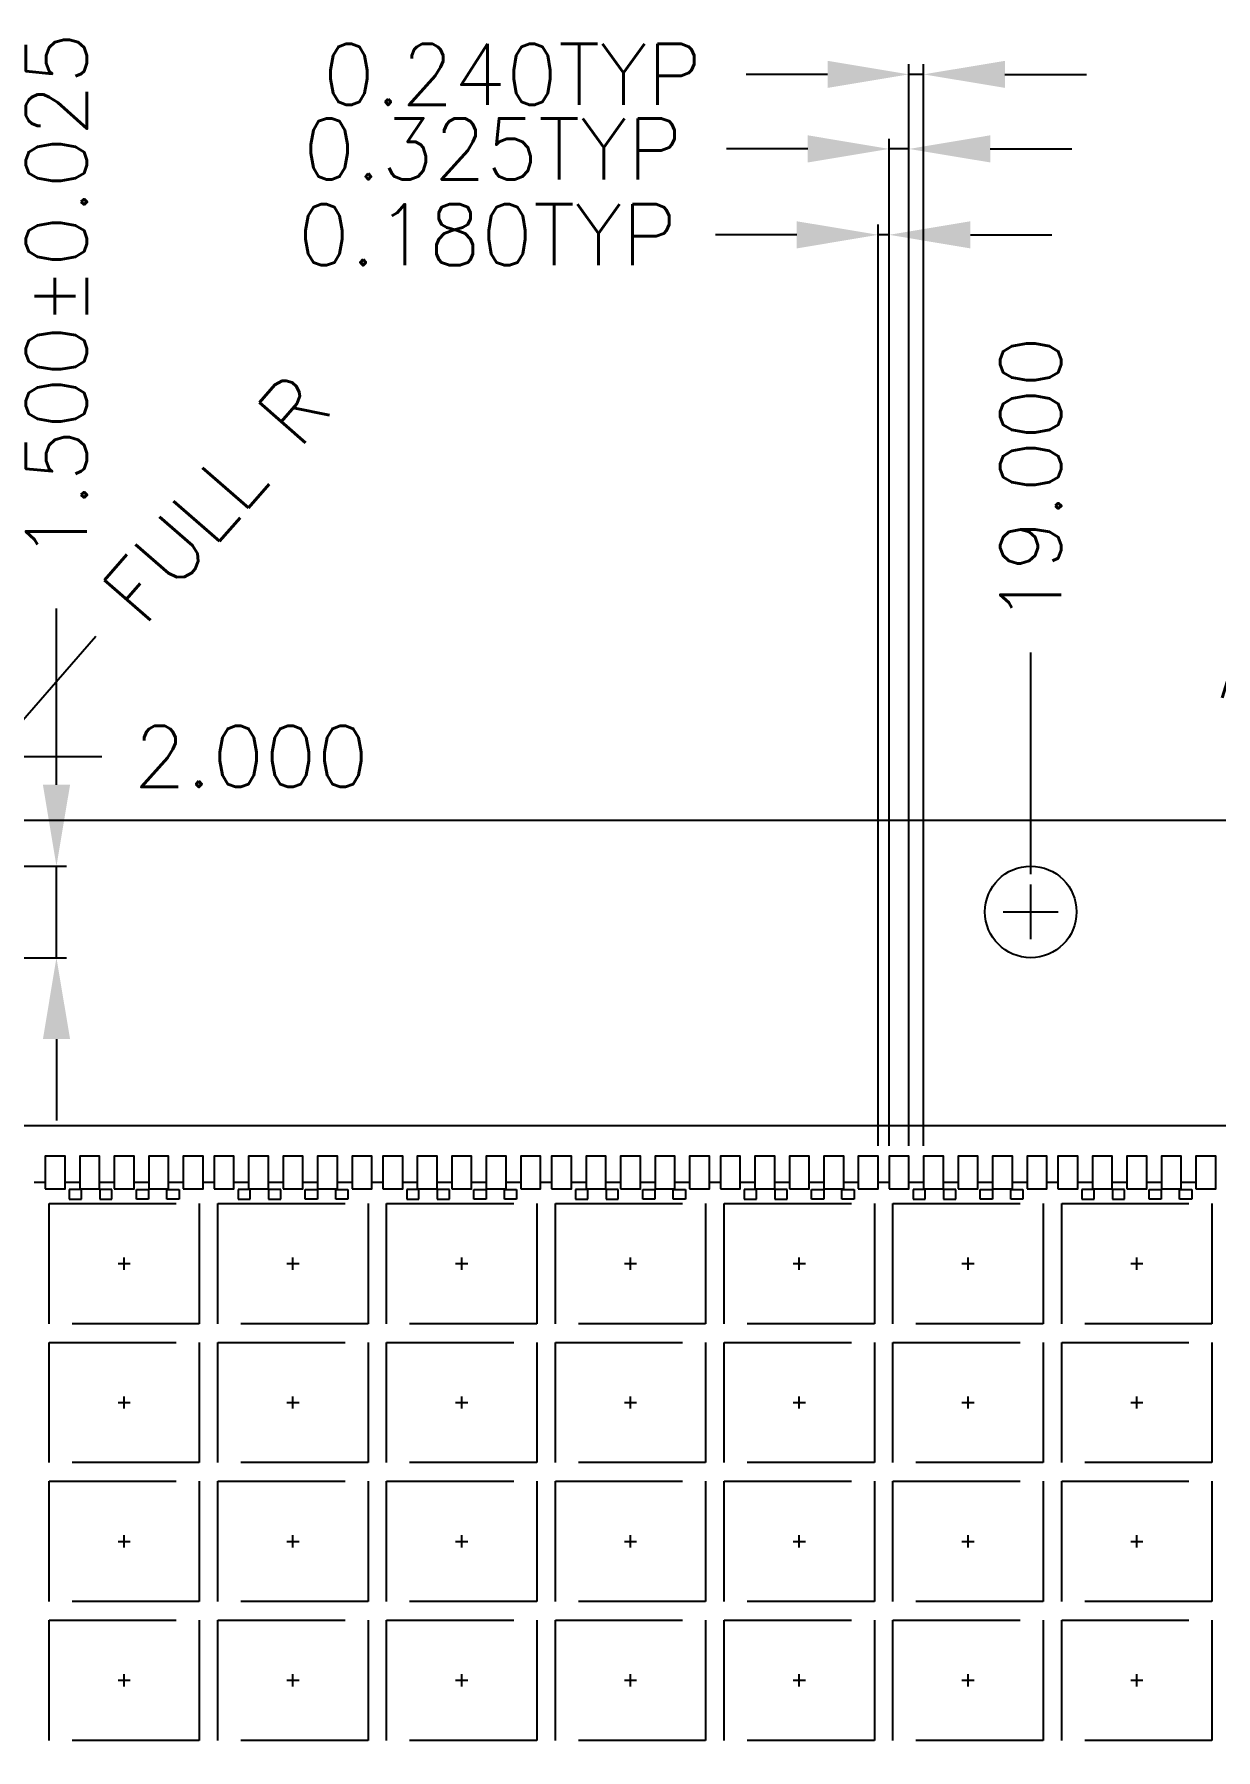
# Model space of a CAD drawing. Header units: millimetres. Extents: x 404.22 to 412.54, y 108.24 to 113.92.
# Drawn here: x 407.598 to 408.759, y 112.238 to 113.924 of the extents above; entities that cross this region are included whole.
import ezdxf

# ---------------------------------------------------------------- set-up
doc = ezdxf.new("R2010")
doc.units = ezdxf.units.MM
doc.header["$LTSCALE"] = 0.5
doc.header["$PDMODE"] = 98
for name, pattern in [('CENTER', [50.8, 31.75, -6.35, 6.35, -6.35]), ('HIDDEN', [0.375, 0.25, -0.125]), ('PHANTOM', [2.5, 1.25, -0.25, 0.25, -0.25, 0.25, -0.25])]:
    doc.linetypes.add(name, pattern=pattern)
for name, color, linetype in [('1D', 4, 'Continuous'), ('BTM', 7, 'HIDDEN'), ('CEN', 2, 'CENTER'), ('DIM', 3, 'Continuous'), ('PKG', 1, 'PHANTOM')]:
    doc.layers.add(name, color=color, linetype=linetype)
doc.styles.add('SIMPLEX', font='simplex.shx')
doc.dimstyles.new('Standard2', dxfattribs={"dimtxt": 0.06, "dimasz": 0.08, "dimexe": 0.01, "dimexo": 0.01, "dimgap": 0.027, "dimtad": 1, "dimdec": 3, "dimlfac": 16.666667, "dimrnd": 0.0005, "dimzin": 1, "dimtxsty": 'SIMPLEX', "dimcen": 0.1905, "dimclrd": 256, "dimclre": 256, "dimclrt": 256, "dimazin": 3, "dimtp": 0.03, "dimtm": 0.05, "dimtfac": 0.8, "dimtdec": 3, "dimtmove": 0, "dimatfit": 3, "dimfxl": 0.05, "dimtzin": 4, "dimlwd": -1, "dimlwe": -1})

# ---------------------------------------------------------------- blocks, each defined once
blk = doc.blocks.new('*D8')
at = {"layer": 'Defpoints', "color": 0, "ltscale": 0.1, "transparency": 16777216}
for p in [(408.5776, 113.3166), (408.5776, 113.0886), (407.4376, 111.0096)]:
    blk.add_point(p, dxfattribs=at)
at = {"layer": 'DIM', "ltscale": 0.1, "transparency": 16777216}
blk.add_line((408.5776, 113.0986), (408.5776, 113.3166), dxfattribs=at)
at = {"layer": 'DIM', "ltscale": 0.1, "transparency": 16777216, "insert": (408.5776, 113.4865), "char_height": 0.06, "attachment_point": 5, "rotation": 90, "style": 'SIMPLEX'}
blk.add_mtext('\\A1;19.000', dxfattribs=at)
blk = doc.blocks.new('*D9')
at = {"layer": 'Defpoints', "color": 0, "ltscale": 0.1, "transparency": 16777216}
for p in [(409.963, 113.1939), (409.3365, 113.1516), (407.4376, 111.0096)]:
    blk.add_point(p, dxfattribs=at)
at = {"layer": 'DIM', "ltscale": 0.1, "transparency": 16777216}
for p, q in [((409.643, 113.1516), (409.803, 113.1939)), ((409.803, 113.1939), (409.963, 113.1939)), ((409.3465, 113.1516), (409.643, 113.1516))]:
    blk.add_line(p, q, dxfattribs=at)
at = {"layer": 'DIM', "ltscale": 0.1, "transparency": 16777216, "insert": (410.1386, 113.1939), "char_height": 0.06, "attachment_point": 5, "style": 'SIMPLEX'}
blk.add_mtext('\\A1;35.700', dxfattribs=at)
blk = doc.blocks.new('*D10')
at = {"layer": 'Defpoints', "color": 0, "ltscale": 0.1, "transparency": 16777216}
for p in [(409.4625, 112.6266), (409.963, 112.6266), (407.4376, 111.0096)]:
    blk.add_point(p, dxfattribs=at)
at = {"layer": 'DIM', "ltscale": 0.1, "transparency": 16777216}
blk.add_line((409.4725, 112.6266), (409.963, 112.6266), dxfattribs=at)
at = {"layer": 'DIM', "ltscale": 0.1, "transparency": 16777216, "insert": (410.1386, 112.6266), "char_height": 0.06, "attachment_point": 5, "style": 'SIMPLEX'}
blk.add_mtext('\\A1;26.950', dxfattribs=at)
blk = doc.blocks.new('*D27')
at = {"layer": 'Defpoints', "color": 0, "ltscale": 0.1, "transparency": 16777216}
for p in [(408.4723, 113.8849), (408.4579, 112.8216), (408.4723, 112.8216)]:
    blk.add_point(p, dxfattribs=at)
at = {"layer": 'DIM', "ltscale": 0.1, "transparency": 16777216}
for p, q in [((408.3779, 113.8849), (408.2979, 113.8849)), ((408.4579, 112.8316), (408.4579, 113.8949)), ((408.4723, 113.8849), (408.4579, 113.8849)), ((408.4723, 112.8316), (408.4723, 113.8949)), ((408.5523, 113.8849), (408.6323, 113.8849))]:
    blk.add_line(p, q, dxfattribs=at)
for points in [[(408.3779, 113.8982), (408.3779, 113.8716), (408.4579, 113.8849)], [(408.5523, 113.8982), (408.5523, 113.8716), (408.4723, 113.8849)]]:
    blk.add_solid(points, dxfattribs=at)
at = {"layer": 'DIM', "ltscale": 0.1, "transparency": 16777216, "insert": (408.0681, 113.8849), "char_height": 0.06, "attachment_point": 5, "style": 'SIMPLEX'}
blk.add_mtext('\\A1;0.240TYP', dxfattribs=at)
blk = doc.blocks.new('*D28')
at = {"layer": 'Defpoints', "color": 0, "ltscale": 0.1, "transparency": 16777216}
for p in [(408.4579, 113.8116), (408.4384, 112.8216), (408.4579, 112.8216)]:
    blk.add_point(p, dxfattribs=at)
at = {"layer": 'DIM', "ltscale": 0.1, "transparency": 16777216}
for p, q in [((408.4384, 112.8316), (408.4384, 113.8216)), ((408.4579, 112.8316), (408.4579, 113.8216)), ((408.3584, 113.8116), (408.2784, 113.8116)), ((408.4579, 113.8116), (408.4384, 113.8116)), ((408.5379, 113.8116), (408.6179, 113.8116))]:
    blk.add_line(p, q, dxfattribs=at)
for points in [[(408.3584, 113.825), (408.3584, 113.7983), (408.4384, 113.8116)], [(408.5379, 113.825), (408.5379, 113.7983), (408.4579, 113.8116)]]:
    blk.add_solid(points, dxfattribs=at)
at = {"layer": 'DIM', "ltscale": 0.1, "transparency": 16777216, "insert": (408.0486, 113.8116), "char_height": 0.06, "attachment_point": 5, "style": 'SIMPLEX'}
blk.add_mtext('\\A1;0.325TYP', dxfattribs=at)
blk = doc.blocks.new('*D34')
at = {"layer": 'Defpoints', "color": 0, "transparency": 16777216}
for p in [(409.963, 112.9965), (409.3425, 112.9656), (407.4376, 111.0096)]:
    blk.add_point(p, dxfattribs=at)
at = {"layer": 'DIM', "transparency": 16777216}
for p, q in [((409.643, 112.9656), (409.803, 112.9965)), ((409.803, 112.9965), (409.963, 112.9965)), ((409.3525, 112.9656), (409.643, 112.9656))]:
    blk.add_line(p, q, dxfattribs=at)
at = {"layer": 'DIM', "transparency": 16777216, "insert": (410.1386, 112.9965), "char_height": 0.06, "attachment_point": 5, "style": 'SIMPLEX'}
blk.add_mtext('\\A1;32.600', dxfattribs=at)
blk = doc.blocks.new('*D37')
at = {"layer": 'Defpoints', "color": 0, "ltscale": 0.1, "transparency": 16777216}
for p in [(409.963, 113.0933), (409.2159, 113.0616), (407.4376, 111.0096)]:
    blk.add_point(p, dxfattribs=at)
at = {"layer": 'DIM', "ltscale": 0.1, "transparency": 16777216}
for p, q in [((409.643, 113.0616), (409.803, 113.0933)), ((409.803, 113.0933), (409.963, 113.0933)), ((409.2259, 113.0616), (409.643, 113.0616))]:
    blk.add_line(p, q, dxfattribs=at)
at = {"layer": 'DIM', "ltscale": 0.1, "transparency": 16777216, "insert": (410.1386, 113.0933), "char_height": 0.06, "attachment_point": 5, "style": 'SIMPLEX'}
blk.add_mtext('\\A1;34.200', dxfattribs=at)
blk = doc.blocks.new('*D54')
at = {"layer": 'Defpoints', "color": 0, "ltscale": 0.1, "transparency": 16777216}
for p in [(409.216, 113.5609), (409.3125, 112.6266), (407.4376, 111.0096)]:
    blk.add_point(p, dxfattribs=at)
at = {"layer": 'DIM', "ltscale": 0.1, "transparency": 16777216}
for p, q in [((409.216, 113.4009), (409.216, 113.5609)), ((409.3125, 113.2409), (409.216, 113.4009)), ((409.3125, 112.6366), (409.3125, 113.2409))]:
    blk.add_line(p, q, dxfattribs=at)
at = {"layer": 'DIM', "ltscale": 0.1, "transparency": 16777216, "insert": (409.216, 113.7308), "char_height": 0.06, "attachment_point": 5, "rotation": 90, "style": 'SIMPLEX'}
blk.add_mtext('\\A1;31.247', dxfattribs=at)
blk = doc.blocks.new('*D55')
at = {"layer": 'Defpoints', "color": 0, "ltscale": 0.1, "transparency": 16777216}
for p in [(409.1156, 113.5609), (409.1625, 113.0695), (407.4376, 111.0096)]:
    blk.add_point(p, dxfattribs=at)
at = {"layer": 'DIM', "ltscale": 0.1, "transparency": 16777216}
for p, q in [((409.1156, 113.4009), (409.1156, 113.5609)), ((409.1625, 113.2409), (409.1156, 113.4009)), ((409.1625, 113.0795), (409.1625, 113.2409))]:
    blk.add_line(p, q, dxfattribs=at)
at = {"layer": 'DIM', "ltscale": 0.1, "transparency": 16777216, "insert": (409.1156, 113.7365), "char_height": 0.06, "attachment_point": 5, "rotation": 90, "style": 'SIMPLEX'}
blk.add_mtext('\\A1;28.747', dxfattribs=at)
blk = doc.blocks.new('*D81')
at = {"layer": '1D', "transparency": 16777216}
blk.add_line((409.3338, 113.1566), (408.9, 113.4072), dxfattribs=at)
for start, end in [(131.6759, 140.8347), (149.9936, 180), (189.1588, 198.3177)]:
    blk.add_arc((409.3425, 113.1516), 0.501, start, end, dxfattribs=at)
for points in [[(408.965, 113.4605), (408.943, 113.4756), (408.9086, 113.4022)], [(408.8346, 113.0708), (408.8611, 113.073), (408.8415, 113.1516)]]:
    blk.add_solid(points, dxfattribs=at)
at = {"layer": 'Defpoints', "color": 0, "transparency": 16777216}
for p in [(408.8491, 113.2387), (405.5444, 113.1516), (409.3425, 113.1516), (409.3425, 113.1516), (409.4625, 113.0823)]:
    blk.add_point(p, dxfattribs=at)
at = {"layer": '1D', "transparency": 16777216, "insert": (408.8104, 113.3149), "char_height": 0.06, "attachment_point": 5, "rotation": 72.946, "style": 'SIMPLEX'}
blk.add_mtext('\\A1;30°', dxfattribs=at)
blk = doc.blocks.new('*D79')
at = {"layer": 'Defpoints', "color": 0, "ltscale": 0.1, "transparency": 16777216}
for p in [(409.3425, 113.5609), (409.3425, 113.1516), (407.4376, 111.0096)]:
    blk.add_point(p, dxfattribs=at)
at = {"layer": 'DIM', "ltscale": 0.1, "transparency": 16777216}
blk.add_line((409.3425, 113.1616), (409.3425, 113.5609), dxfattribs=at)
at = {"layer": 'DIM', "ltscale": 0.1, "transparency": 16777216, "insert": (409.3425, 113.7308), "char_height": 0.06, "attachment_point": 5, "rotation": 90, "style": 'SIMPLEX'}
blk.add_mtext('\\A1;31.747', dxfattribs=at)
blk = doc.blocks.new('*D80')
at = {"layer": 'Defpoints', "color": 0, "ltscale": 0.1, "transparency": 16777216}
for p in [(409.4625, 113.5609), (409.4625, 113.0823), (407.4376, 111.0096)]:
    blk.add_point(p, dxfattribs=at)
at = {"layer": 'DIM', "ltscale": 0.1, "transparency": 16777216}
blk.add_line((409.4625, 113.0923), (409.4625, 113.5609), dxfattribs=at)
at = {"layer": 'DIM', "ltscale": 0.1, "transparency": 16777216, "insert": (409.4625, 113.7365), "char_height": 0.06, "attachment_point": 5, "rotation": 90, "style": 'SIMPLEX'}
blk.add_mtext('\\A1;33.747', dxfattribs=at)
blk = doc.blocks.new('*D84')
at = {"layer": 'Defpoints', "color": 0, "ltscale": 0.1, "transparency": 16777216}
for p in [(407.4976, 113.2145), (407.3776, 113.0616), (407.4976, 113.0616)]:
    blk.add_point(p, dxfattribs=at)
at = {"layer": 'DIM', "color": 0, "ltscale": 0.1, "transparency": 16777216}
for p, q in [((407.3776, 113.0716), (407.3776, 113.2245)), ((407.4976, 113.0716), (407.4976, 113.2245)), ((407.2976, 113.2145), (407.2176, 113.2145)), ((407.3776, 113.2145), (407.4976, 113.2145)), ((407.5776, 113.2145), (407.6644, 113.2145))]:
    blk.add_line(p, q, dxfattribs=at)
for points in [[(407.2976, 113.2278), (407.2976, 113.2012), (407.3776, 113.2145)], [(407.5776, 113.2278), (407.5776, 113.2012), (407.4976, 113.2145)]]:
    blk.add_solid(points, dxfattribs=at)
at = {"layer": 'DIM', "color": 1, "ltscale": 0.1, "transparency": 16777216, "insert": (407.8114, 113.2145), "char_height": 0.06, "attachment_point": 5, "style": 'SIMPLEX'}
blk.add_mtext('\\A1;2.000', dxfattribs=at)
blk = doc.blocks.new('*D85')
at = {"layer": 'Defpoints', "color": 0, "ltscale": 0.1, "transparency": 16777216}
for p in [(407.4226, 113.1066), (407.6199, 113.1066), (407.4226, 113.0166)]:
    blk.add_point(p, dxfattribs=at)
at = {"layer": 'DIM', "color": 0, "ltscale": 0.1, "transparency": 16777216}
for p, q in [((407.6199, 113.1866), (407.6199, 113.36)), ((407.4326, 113.1066), (407.6299, 113.1066)), ((407.6199, 113.0166), (407.6199, 113.1066)), ((407.4326, 113.0166), (407.6299, 113.0166)), ((407.6199, 112.9366), (407.6199, 112.8566))]:
    blk.add_line(p, q, dxfattribs=at)
for points in [[(407.6066, 113.1866), (407.6333, 113.1866), (407.6199, 113.1066)], [(407.6066, 112.9366), (407.6333, 112.9366), (407.6199, 113.0166)]]:
    blk.add_solid(points, dxfattribs=at)
at = {"layer": 'DIM', "color": 1, "ltscale": 0.1, "transparency": 16777216, "insert": (407.6199, 113.667), "char_height": 0.06, "attachment_point": 5, "rotation": 90, "style": 'SIMPLEX'}
blk.add_mtext('\\A1;1.500%%P0.025', dxfattribs=at)
blk = doc.blocks.new('*D83')
at = {"layer": 'Defpoints', "color": 0, "ltscale": 0.1, "transparency": 16777216}
for p in [(407.4226, 113.0616), (407.3931, 113.0277)]:
    blk.add_point(p, dxfattribs=at)
at = {"layer": 'DIM', "color": 0, "ltscale": 0.1, "transparency": 16777216}
blk.add_line((407.6587, 113.3324), (407.4456, 113.088), dxfattribs=at)
blk.add_solid([(407.4356, 113.0968), (407.4557, 113.0793), (407.3931, 113.0277)], dxfattribs=at)
at = {"layer": 'DIM', "color": 1, "ltscale": 0.1, "transparency": 16777216, "insert": (407.7769, 113.4679), "char_height": 0.06, "attachment_point": 5, "rotation": 48.916, "style": 'SIMPLEX'}
blk.add_mtext('\\A1;FULL R', dxfattribs=at)
blk = doc.blocks.new('*D90')
at = {"layer": 'Defpoints', "color": 0, "ltscale": 0.1, "transparency": 16777216}
for p in [(408.4276, 113.7272), (408.4276, 112.8216), (408.4384, 112.8216)]:
    blk.add_point(p, dxfattribs=at)
at = {"layer": 'DIM', "ltscale": 0.1, "transparency": 16777216}
for p, q in [((408.4276, 112.8316), (408.4276, 113.7372)), ((408.4384, 112.8316), (408.4384, 113.7372)), ((408.3476, 113.7272), (408.2676, 113.7272)), ((408.4384, 113.7272), (408.4276, 113.7272)), ((408.5184, 113.7272), (408.5984, 113.7272))]:
    blk.add_line(p, q, dxfattribs=at)
for points in [[(408.3476, 113.7405), (408.3476, 113.7138), (408.4276, 113.7272)], [(408.5184, 113.7405), (408.5184, 113.7138), (408.4384, 113.7272)]]:
    blk.add_solid(points, dxfattribs=at)
at = {"layer": 'DIM', "ltscale": 0.1, "transparency": 16777216, "insert": (408.0435, 113.7272), "char_height": 0.06, "attachment_point": 5, "style": 'SIMPLEX'}
blk.add_mtext('\\A1;0.180TYP', dxfattribs=at)
blk = doc.blocks.new('*U99')
at = {"layer": 'CEN', "ltscale": 0.005}
for p, q in [((-0.006, 0), (0.006, 0)), ((0, -0.006), (0, 0.006))]:
    blk.add_line(p, q, dxfattribs=at)
at = {"layer": 'PKG', "color": 1, "linetype": 'HIDDEN'}
blk.add_lwpolyline([(-0.0738, -0.0591), (-0.0738, 0.0591), (0.0738, 0.0591), (0.0738, -0.0591)], close=True, dxfattribs=at)
blk = doc.blocks.new('*U100')
at = {"layer": 'CEN', "color": 0, "linetype": 'ByBlock', "lineweight": -2, "transparency": 16777216}
for p in [(1.8249, 3.4125), (1.9908, 3.4125), (2.1567, 3.4125), (2.3226, 3.4125), (2.4885, 3.4125), (2.6544, 3.4125), (2.8203, 3.4125), (1.8249, 3.276), (1.9908, 3.276), (2.1567, 3.276), (2.3226, 3.276), (2.4885, 3.276), (2.6544, 3.276), (2.8203, 3.276), (1.8249, 3.1395), (1.9908, 3.1395), (2.1567, 3.1395), (2.3226, 3.1395), (2.4885, 3.1395), (2.6544, 3.1395), (2.8203, 3.1395), (1.8249, 3.003), (1.9908, 3.003), (2.1567, 3.003), (2.3226, 3.003), (2.4885, 3.003), (2.6544, 3.003), (2.8203, 3.003)]:
    blk.add_blockref('*U99', p, dxfattribs=at)

msp = doc.modelspace()

# ---------------------------------------------------------------- linework, layer by layer
msp.add_line((409.342459, 113.151642), (405.544411, 113.151642))
at = {"ltscale": 0.03}
for points in [[(407.608939, 112.789542), (407.628439, 112.789542), (407.628439, 112.821642), (407.608939, 112.821642)], [(407.642839, 112.789542), (407.662339, 112.789542), (407.662339, 112.821642), (407.642839, 112.821642)], [(407.676739, 112.789542), (407.696239, 112.789542), (407.696239, 112.821642), (407.676739, 112.821642)], [(407.710639, 112.789542), (407.730139, 112.789542), (407.730139, 112.821642), (407.710639, 112.821642)], [(407.744539, 112.789542), (407.764039, 112.789542), (407.764039, 112.821642), (407.744539, 112.821642)], [(407.774839, 112.789542), (407.794339, 112.789542), (407.794339, 112.821642), (407.774839, 112.821642)], [(407.808739, 112.789542), (407.828239, 112.789542), (407.828239, 112.821642), (407.808739, 112.821642)], [(407.842639, 112.789542), (407.862139, 112.789542), (407.862139, 112.821642), (407.842639, 112.821642)], [(407.876539, 112.789542), (407.896039, 112.789542), (407.896039, 112.821642), (407.876539, 112.821642)], [(407.910439, 112.789542), (407.929939, 112.789542), (407.929939, 112.821642), (407.910439, 112.821642)], [(407.940739, 112.789542), (407.960239, 112.789542), (407.960239, 112.821642), (407.940739, 112.821642)], [(407.974639, 112.789542), (407.994139, 112.789542), (407.994139, 112.821642), (407.974639, 112.821642)], [(408.008539, 112.789542), (408.028039, 112.789542), (408.028039, 112.821642), (408.008539, 112.821642)], [(408.042439, 112.789542), (408.061939, 112.789542), (408.061939, 112.821642), (408.042439, 112.821642)], [(408.076339, 112.789542), (408.095839, 112.789542), (408.095839, 112.821642), (408.076339, 112.821642)], [(408.106639, 112.789542), (408.126139, 112.789542), (408.126139, 112.821642), (408.106639, 112.821642)], [(408.140539, 112.789542), (408.160039, 112.789542), (408.160039, 112.821642), (408.140539, 112.821642)], [(408.174439, 112.789542), (408.193939, 112.789542), (408.193939, 112.821642), (408.174439, 112.821642)], [(408.208339, 112.789542), (408.227839, 112.789542), (408.227839, 112.821642), (408.208339, 112.821642)], [(408.242239, 112.789542), (408.261739, 112.789542), (408.261739, 112.821642), (408.242239, 112.821642)], [(408.272539, 112.789542), (408.292039, 112.789542), (408.292039, 112.821642), (408.272539, 112.821642)], [(408.306439, 112.789542), (408.325939, 112.789542), (408.325939, 112.821642), (408.306439, 112.821642)], [(408.340339, 112.789542), (408.359839, 112.789542), (408.359839, 112.821642), (408.340339, 112.821642)], [(408.374239, 112.789542), (408.393739, 112.789542), (408.393739, 112.821642), (408.374239, 112.821642)], [(408.408139, 112.789542), (408.427639, 112.789542), (408.427639, 112.821642), (408.408139, 112.821642)], [(408.438439, 112.789542), (408.457939, 112.789542), (408.457939, 112.821642), (408.438439, 112.821642)], [(408.472339, 112.789542), (408.491839, 112.789542), (408.491839, 112.821642), (408.472339, 112.821642)], [(408.506239, 112.789542), (408.525739, 112.789542), (408.525739, 112.821642), (408.506239, 112.821642)], [(408.540139, 112.789542), (408.559639, 112.789542), (408.559639, 112.821642), (408.540139, 112.821642)], [(408.574039, 112.789542), (408.593539, 112.789542), (408.593539, 112.821642), (408.574039, 112.821642)], [(408.604339, 112.789542), (408.623839, 112.789542), (408.623839, 112.821642), (408.604339, 112.821642)], [(408.638239, 112.789542), (408.657739, 112.789542), (408.657739, 112.821642), (408.638239, 112.821642)], [(408.672139, 112.789542), (408.691639, 112.789542), (408.691639, 112.821642), (408.672139, 112.821642)], [(408.706039, 112.789542), (408.725539, 112.789542), (408.725539, 112.821642), (408.706039, 112.821642)], [(408.739939, 112.789542), (408.759439, 112.789542), (408.759439, 112.821642), (408.739939, 112.821642)]]:
    msp.add_lwpolyline(points, close=True, dxfattribs=at)
at = {"layer": '1D', "linetype": 'CENTER'}
for p, q in [((408.577639, 113.034681), (408.577639, 113.088603)), ((408.550678, 113.061642), (408.6046, 113.061642))]:
    msp.add_line(p, q, dxfattribs=at)
at = {"layer": '1D'}
msp.add_line((405.628639, 112.851642), (409.246639, 112.851642), dxfattribs=at)
at = {"layer": 'BTM', "ltscale": 0.03}
for p, q in [((407.598139, 112.796142), (407.608939, 112.796142)), ((407.628439, 112.796142), (407.642839, 112.796142)), ((407.662339, 112.796142), (407.676739, 112.796142)), ((407.696239, 112.796142), (407.710639, 112.796142)), ((407.730139, 112.796142), (407.744539, 112.796142)), ((407.764039, 112.796142), (407.774839, 112.796142)), ((407.794339, 112.796142), (407.808739, 112.796142)), ((407.828239, 112.796142), (407.842639, 112.796142)), ((407.862139, 112.796142), (407.876539, 112.796142)), ((407.896039, 112.796142), (407.910439, 112.796142)), ((407.929939, 112.796142), (407.940739, 112.796142)), ((407.960239, 112.796142), (407.974639, 112.796142)), ((407.994139, 112.796142), (408.008539, 112.796142)), ((408.028039, 112.796142), (408.042439, 112.796142)), ((408.061939, 112.796142), (408.076339, 112.796142)), ((408.095839, 112.796142), (408.106639, 112.796142)), ((408.126139, 112.796142), (408.140539, 112.796142)), ((408.160039, 112.796142), (408.174439, 112.796142)), ((408.193939, 112.796142), (408.208339, 112.796142)), ((408.227839, 112.796142), (408.242239, 112.796142)), ((408.261739, 112.796142), (408.272539, 112.796142)), ((408.292039, 112.796142), (408.306439, 112.796142)), ((408.325939, 112.796142), (408.340339, 112.796142)), ((408.359839, 112.796142), (408.374239, 112.796142)), ((408.393739, 112.796142), (408.408139, 112.796142)), ((408.427639, 112.796142), (408.438439, 112.796142)), ((408.457939, 112.796142), (408.472339, 112.796142)), ((408.491839, 112.796142), (408.506239, 112.796142)), ((408.525739, 112.796142), (408.540139, 112.796142)), ((408.559639, 112.796142), (408.574039, 112.796142)), ((408.593539, 112.796142), (408.604339, 112.796142)), ((408.623839, 112.796142), (408.638239, 112.796142)), ((408.657739, 112.796142), (408.672139, 112.796142)), ((408.691639, 112.796142), (408.706039, 112.796142)), ((408.725539, 112.796142), (408.739939, 112.796142))]:
    msp.add_line(p, q, dxfattribs=at)
for points in [[(407.632489, 112.788942), (407.632489, 112.779342), (407.644489, 112.779342), (407.644489, 112.788942)], [(407.662489, 112.788942), (407.662489, 112.779342), (407.674489, 112.779342), (407.674489, 112.788942)], [(407.710489, 112.788942), (407.710489, 112.779342), (407.698489, 112.779342), (407.698489, 112.788942)], [(407.740489, 112.788942), (407.740489, 112.779342), (407.728489, 112.779342), (407.728489, 112.788942)], [(407.798389, 112.788942), (407.798389, 112.779342), (407.810389, 112.779342), (407.810389, 112.788942)], [(407.828389, 112.788942), (407.828389, 112.779342), (407.840389, 112.779342), (407.840389, 112.788942)], [(407.876389, 112.788942), (407.876389, 112.779342), (407.864389, 112.779342), (407.864389, 112.788942)], [(407.906389, 112.788942), (407.906389, 112.779342), (407.894389, 112.779342), (407.894389, 112.788942)], [(407.964289, 112.788942), (407.964289, 112.779342), (407.976289, 112.779342), (407.976289, 112.788942)], [(407.994289, 112.788942), (407.994289, 112.779342), (408.006289, 112.779342), (408.006289, 112.788942)], [(408.042289, 112.788942), (408.042289, 112.779342), (408.030289, 112.779342), (408.030289, 112.788942)], [(408.072289, 112.788942), (408.072289, 112.779342), (408.060289, 112.779342), (408.060289, 112.788942)], [(408.130189, 112.788942), (408.130189, 112.779342), (408.142189, 112.779342), (408.142189, 112.788942)], [(408.160189, 112.788942), (408.160189, 112.779342), (408.172189, 112.779342), (408.172189, 112.788942)], [(408.208189, 112.788942), (408.208189, 112.779342), (408.196189, 112.779342), (408.196189, 112.788942)], [(408.238189, 112.788942), (408.238189, 112.779342), (408.226189, 112.779342), (408.226189, 112.788942)], [(408.296089, 112.788942), (408.296089, 112.779342), (408.308089, 112.779342), (408.308089, 112.788942)], [(408.326089, 112.788942), (408.326089, 112.779342), (408.338089, 112.779342), (408.338089, 112.788942)], [(408.374089, 112.788942), (408.374089, 112.779342), (408.362089, 112.779342), (408.362089, 112.788942)], [(408.404089, 112.788942), (408.404089, 112.779342), (408.392089, 112.779342), (408.392089, 112.788942)], [(408.461989, 112.788942), (408.461989, 112.779342), (408.473989, 112.779342), (408.473989, 112.788942)], [(408.491989, 112.788942), (408.491989, 112.779342), (408.503989, 112.779342), (408.503989, 112.788942)], [(408.539989, 112.788942), (408.539989, 112.779342), (408.527989, 112.779342), (408.527989, 112.788942)], [(408.569989, 112.788942), (408.569989, 112.779342), (408.557989, 112.779342), (408.557989, 112.788942)], [(408.627889, 112.788942), (408.627889, 112.779342), (408.639889, 112.779342), (408.639889, 112.788942)], [(408.657889, 112.788942), (408.657889, 112.779342), (408.669889, 112.779342), (408.669889, 112.788942)], [(408.705889, 112.788942), (408.705889, 112.779342), (408.693889, 112.779342), (408.693889, 112.788942)], [(408.735889, 112.788942), (408.735889, 112.779342), (408.723889, 112.779342), (408.723889, 112.788942)]]:
    msp.add_lwpolyline(points, close=True, dxfattribs=at)
at = {"layer": 'DIM', "color": 0}
msp.add_circle((408.577639, 113.061642), 0.045, dxfattribs=at)

# ---------------------------------------------------------------- block references
at = {"layer": 'CEN'}
msp.add_blockref('*U100', (405.861589, 109.303392), dxfattribs=at)

# ---------------------------------------------------------------- dimensions: what is measured, and where the dimension line sits
at = {"layer": '1D'}
dim = msp.add_angular_dim_2l(base=(408.849077, 113.238658), line1=((409.342459, 113.151642), (405.544411, 113.151642)), line2=((409.342459, 113.151642), (409.462459, 113.082342)), dimstyle='Standard2', override={"dimtmove": 2}, dxfattribs=at)
dim.commit()
dim.dimension.update_dxf_attribs({"geometry": '*D81', "text_midpoint": (408.810389, 113.31486), "dimtype": 162})
at = {"layer": 'DIM', "color": 0, "ltscale": 0.1}
dim = msp.add_linear_dim(base=(407.619949, 113.106642), p1=(407.422639, 113.016642), p2=(407.422639, 113.106642), angle=90, text='<>%%P0.025', dimstyle='Standard2', override={"dimclrd": 0, "dimclre": 0, "dimclrt": 1}, dxfattribs=at)
dim.commit()
dim.dimension.update_dxf_attribs({"geometry": '*D85', "text_midpoint": (407.619949, 113.666976), "dimtype": 160})
at = {"layer": 'DIM', "color": 1, "ltscale": 0.1}
for base, p1, p2, picture, middle in [((408.472339, 113.884899), (408.457939, 112.821642), (408.472339, 112.821642), '*D27', (408.068082, 113.884899)), ((408.457939, 113.811644), (408.438439, 112.821642), (408.457939, 112.821642), '*D28', (408.048582, 113.811644))]:
    dim = msp.add_linear_dim(base=base, p1=p1, p2=p2, text='<>TYP', dimstyle='Standard2', override={"dimarcsym": 1}, dxfattribs=at)
    dim.commit()
    dim.dimension.update_dxf_attribs({"geometry": picture, "text_midpoint": middle, "dimtype": 160})
at = {"layer": 'DIM', "ltscale": 0.1}
for feature_location, offset, dtype, picture, middle in [((409.162459, 113.06951), (-0.046901, 0.491419), 1, '*D55', (409.115558, 113.736501)), ((409.462459, 113.082342), (0, 0.478587), 1, '*D80', (409.462459, 113.736501)), ((409.342459, 113.151642), (0, 0.409287), 1, '*D79', (409.342459, 113.730786)), ((409.215908, 113.061642), (0.747123, 0.03163), 0, '*D37', (410.138603, 113.093272))]:
    dim = msp.add_ordinate_dim(feature_location=feature_location, offset=offset, dtype=dtype, origin=(407.437639, 111.009642), dimstyle='Standard2', dxfattribs=at)
    dim.commit()
    dim.dimension.update_dxf_attribs({"geometry": picture, "text_midpoint": middle})
at = {"layer": 'DIM', "color": 3, "ltscale": 0.1}
dim = msp.add_ordinate_dim(feature_location=(409.312459, 112.626642), offset=(-0.096472, 0.934287), dtype=1, origin=(407.437639, 111.009642), dimstyle='Standard2', dxfattribs=at)
dim.commit()
dim.dimension.update_dxf_attribs({"geometry": '*D54', "text_midpoint": (409.215987, 113.730786)})
at = {"layer": 'DIM', "color": 1, "ltscale": 0.1}
dim = msp.add_linear_dim(base=(408.427639, 113.727181), p1=(408.438439, 112.821642), p2=(408.427639, 112.821642), text='<>TYP', dimstyle='Standard2', dxfattribs=at)
dim.commit()
dim.dimension.update_dxf_attribs({"geometry": '*D90', "text_midpoint": (408.043496, 113.727181)})
for feature_location, offset, dtype, picture, middle in [((408.577639, 113.088603), (0, 0.228019), 1, '*D8', (408.577639, 113.486479)), ((409.336463, 113.151647), (0.626568, 0.042294), 0, '*D9', (410.138603, 113.193941)), ((409.462459, 112.626642), (0.500573, 0), 0, '*D10', (410.138603, 112.626642))]:
    dim = msp.add_ordinate_dim(feature_location=feature_location, offset=offset, dtype=dtype, origin=(407.437639, 111.009642), dimstyle='Standard2', override={"dimarcsym": 1}, dxfattribs=at)
    dim.commit()
    dim.dimension.update_dxf_attribs({"geometry": picture, "text_midpoint": middle})
at = {"layer": 'DIM', "color": 0, "ltscale": 0.1}
dim = msp.add_radius_dim(center=(407.422639, 113.061642), mpoint=(407.393066, 113.027724), text='FULL R', dimstyle='Standard2', override={"dimclrd": 0, "dimclre": 0, "dimclrt": 1}, dxfattribs=at)
dim.commit()
dim.dimension.update_dxf_attribs({"geometry": '*D83', "text_midpoint": (407.776878, 113.467943), "dimtype": 164})
dim = msp.add_linear_dim(base=(407.497639, 113.214485), p1=(407.377639, 113.061642), p2=(407.497639, 113.061642), dimstyle='Standard2', override={"dimclrd": 0, "dimclre": 0, "dimclrt": 1}, dxfattribs=at)
dim.commit()
dim.dimension.update_dxf_attribs({"geometry": '*D84', "text_midpoint": (407.811413, 113.214485), "dimtype": 160})
at = {"layer": 'DIM'}
dim = msp.add_ordinate_dim(feature_location=(409.342458, 112.965642), offset=(0.620573, 0.030858), dtype=0, origin=(407.437639, 111.009642), dimstyle='Standard2', dxfattribs=at)
dim.commit()
dim.dimension.update_dxf_attribs({"geometry": '*D34', "text_midpoint": (410.138603, 112.9965)})

doc.saveas('drawing.dxf')
